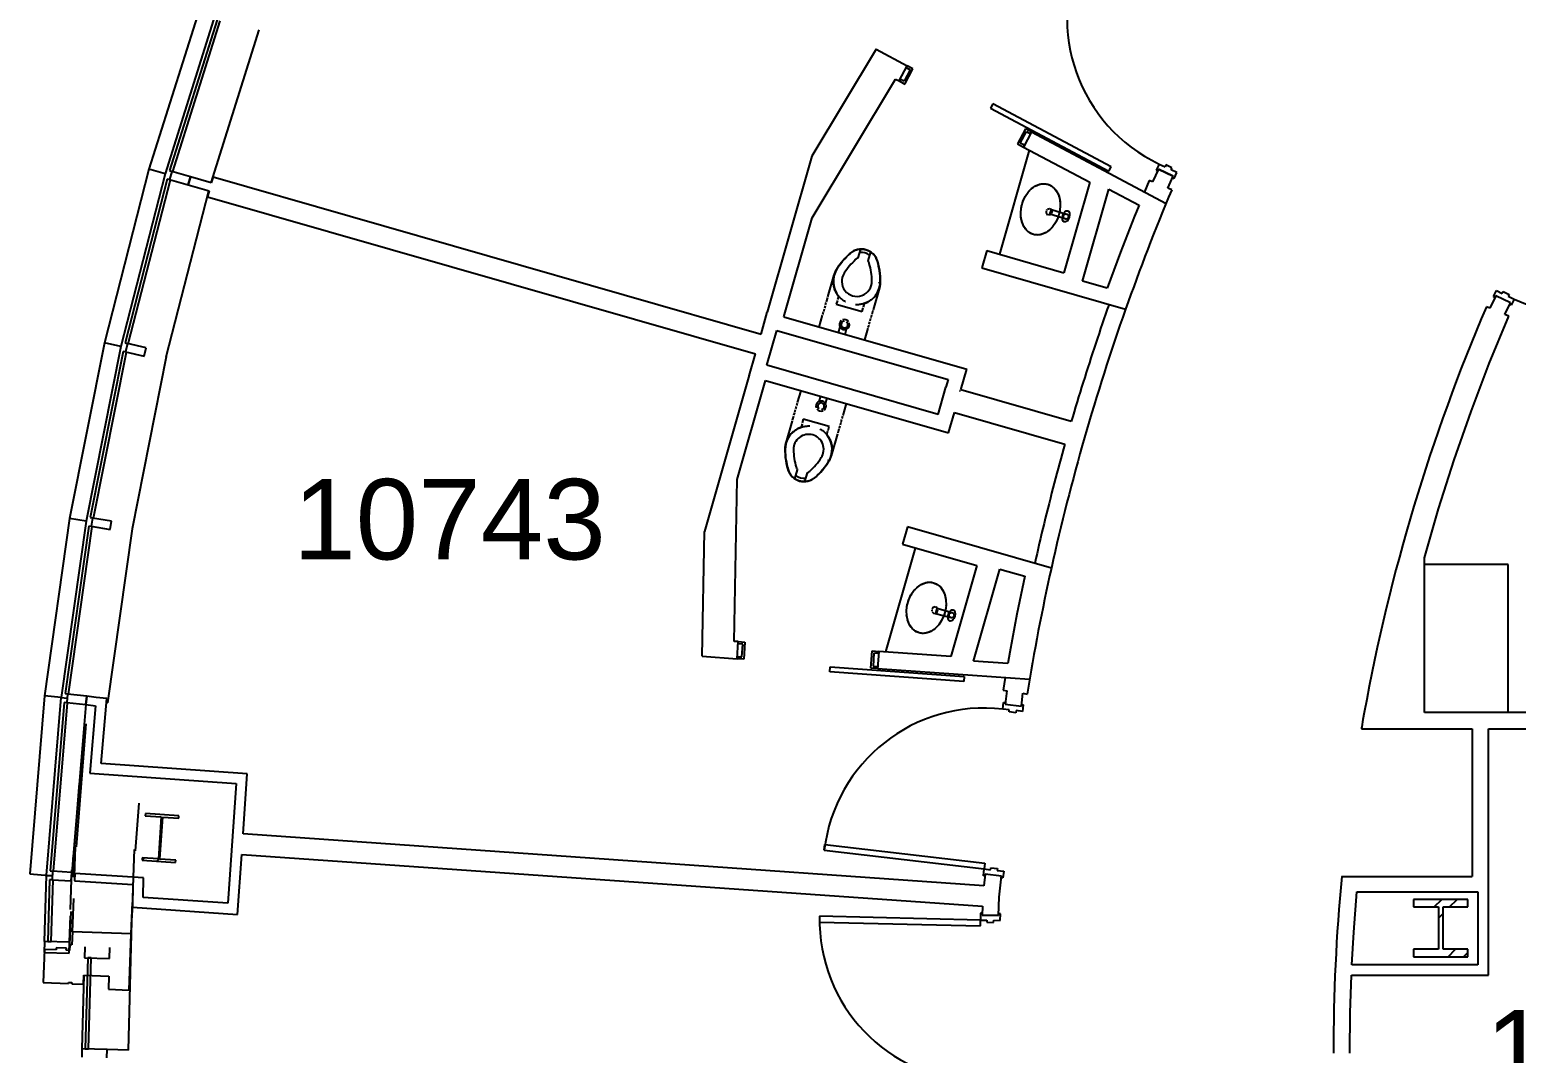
# Model space of a CAD drawing. Header units: inches. Extents: x -59 to 5673, y -29 to 4299.
# Drawn here: x -58.2 to 385.1, y 3301.1 to 3606.3 of the extents above; entities that cross this region are included whole.
import ezdxf

# ---------------------------------------------------------------- set-up
doc = ezdxf.new("R2010")
doc.units = ezdxf.units.IN
doc.header["$LTSCALE"] = 96
doc.header["$MEASUREMENT"] = 0
for name, color, linetype in [('A-ANNO-ROOM', 4, 'Continuous'), ('A-COLS', 5, 'Continuous'), ('A-DOOR', 2, 'Continuous'), ('A-FLOR-CASE', 3, 'Continuous'), ('A-FLOR-PFIX', 2, 'Continuous'), ('A-GLAZ', 2, 'Continuous'), ('A-WALL-FULL', 6, 'Continuous'), ('AE-112i$0$A-WALL-PATT', 8, 'Continuous')]:
    doc.layers.add(name, color=color, linetype=linetype)
doc.styles.add('ARIAL', font='arial.ttf')

msp = doc.modelspace()

# ---------------------------------------------------------------- hatches: boundary and pattern name
at = {"layer": 'A-GLAZ', "lineweight": 13}
msp.add_hatch(color=256, dxfattribs=at).paths.add_polyline_path([(-52.44, 3354.11), (-52.44, 3354.14), (-52.72, 3354.14)], flags=0)
at = {"layer": 'AE-112i$0$A-WALL-PATT', "lineweight": 9}
h = msp.add_hatch(dxfattribs=at)
h.set_pattern_fill('FP_4', color=256, style=0, pattern_type=2)
h.set_pattern_definition([(45, (0, 0), (-8.012227, 8.012227), []), (135, (0, 0), (-8.012227, -8.012227), [])])
h.paths.add_polyline_path([(219.37, 3498.48), (221.24, 3505), (220.98, 3505.03), (219.13, 3498.55)], flags=0)

# ---------------------------------------------------------------- linework, layer by layer
at = {"layer": 'A-COLS'}
for p, q in [((-23.67, 3372.6), (-23.72, 3371.88)), ((-23.72, 3371.88), (-18.94, 3371.55)), ((-13.7, 3371.9), (-23.67, 3372.6)), ((-18.94, 3371.55), (-19.82, 3359.02)), ((-19.41, 3358.99), (-18.53, 3371.52)), ((-18.53, 3371.52), (-13.75, 3371.19)), ((-13.75, 3371.19), (-13.7, 3371.9)), ((-19.49, 3363.76), (-19.04, 3364.21)), ((-24.6, 3359.35), (-24.65, 3358.64)), ((-24.65, 3358.64), (-14.68, 3357.94)), ((-24.62, 3358.63), (-23.94, 3359.31)), ((-19.82, 3359.02), (-24.6, 3359.35)), ((-20.31, 3358.33), (-19.39, 3359.26)), ((-14.63, 3358.66), (-19.41, 3358.99)), ((-14.68, 3357.94), (-14.63, 3358.66)), ((370.68, 3346.97), (354.48, 3346.97)), ((354.48, 3346.97), (354.48, 3344.71)), ((360.6, 3344.71), (362.86, 3346.97)), ((365.21, 3344.71), (367.47, 3346.97)), ((370.68, 3344.71), (370.68, 3346.97)), ((354.48, 3344.71), (361.87, 3344.71)), ((361.87, 3344.71), (361.87, 3332.13)), ((361.87, 3341.37), (363.28, 3342.78)), ((363.28, 3332.13), (363.28, 3344.71)), ((363.28, 3344.71), (370.68, 3344.71)), ((361.87, 3332.13), (354.48, 3332.13)), ((354.48, 3332.13), (354.48, 3329.87)), ((354.48, 3329.87), (370.68, 3329.87)), ((370.68, 3332.13), (363.28, 3332.13)), ((364.77, 3329.87), (367.03, 3332.13)), ((369.38, 3329.87), (370.68, 3331.17)), ((370.68, 3329.87), (370.68, 3332.13))]:
    msp.add_line(p, q, dxfattribs=at)
at = {"layer": 'A-DOOR'}
for p, q in [((203.45, 3595.52), (203.15, 3594.97)), ((205.21, 3594.59), (203.45, 3595.52)), ((201.33, 3591.55), (201.04, 3591)), ((201.04, 3591), (202.81, 3590.06)), ((202.55, 3590.91), (201.33, 3591.55)), ((204.37, 3594.33), (202.55, 3590.91)), ((202.81, 3590.06), (205.21, 3594.59)), ((203.15, 3594.97), (204.37, 3594.33)), ((229.01, 3584.17), (228.3, 3582.85)), ((228.3, 3582.85), (263.62, 3564.07)), ((264.33, 3565.39), (229.01, 3584.17)), ((238.76, 3576.75), (236.36, 3572.22)), ((237.2, 3572.48), (239.02, 3575.9)), ((240.53, 3575.81), (238.76, 3576.75)), ((239.02, 3575.9), (240.24, 3575.26)), ((240.24, 3575.26), (240.53, 3575.81)), ((236.36, 3572.22), (238.12, 3571.28)), ((238.42, 3571.83), (237.2, 3572.48)), ((238.12, 3571.28), (238.42, 3571.83)), ((263.62, 3564.07), (264.33, 3565.39)), ((278.62, 3566.22), (277.76, 3564.41)), ((277.76, 3564.41), (278.21, 3564.2)), ((278.21, 3564.2), (278.43, 3564.65)), ((278.43, 3564.65), (282.83, 3562.56)), ((278.62, 3566.22), (280.37, 3565.39)), ((280.64, 3565.95), (280.37, 3565.39)), ((282.44, 3565.1), (280.64, 3565.95)), ((282.18, 3564.53), (282.44, 3565.1)), ((283.93, 3563.7), (282.18, 3564.53)), ((282.83, 3562.56), (282.62, 3562.11)), ((282.62, 3562.11), (283.07, 3561.9)), ((283.07, 3561.9), (283.93, 3563.7)), ((378.31, 3526.67), (379.17, 3528.47)), ((378.76, 3526.45), (378.31, 3526.67)), ((378.98, 3526.9), (378.76, 3526.45)), ((383.38, 3524.8), (378.98, 3526.9)), ((379.17, 3528.47), (380.92, 3527.63)), ((380.92, 3527.63), (381.19, 3528.2)), ((381.19, 3528.2), (383, 3527.34)), ((383, 3527.34), (382.73, 3526.77)), ((382.73, 3526.77), (384.47, 3525.94)), ((383.16, 3524.35), (383.38, 3524.8)), ((383.61, 3524.13), (383.16, 3524.35)), ((384.47, 3525.94), (383.61, 3524.13)), ((153.06, 3423.19), (153.1, 3423.81)), ((154.43, 3423.09), (153.06, 3423.19)), ((153.1, 3423.81), (155.1, 3423.67)), ((154.16, 3419.23), (154.43, 3423.09)), ((155.1, 3423.67), (154.74, 3418.56)), ((152.74, 3418.7), (152.79, 3419.32)), ((154.74, 3418.56), (152.74, 3418.7)), ((152.79, 3419.32), (154.16, 3419.23)), ((192.65, 3415.91), (193, 3421.02)), ((193, 3421.02), (195, 3420.88)), ((193.58, 3420.35), (193.31, 3416.49)), ((194.96, 3420.26), (193.58, 3420.35)), ((195, 3420.88), (194.96, 3420.26)), ((180.43, 3414.76), (180.53, 3416.26)), ((220.33, 3411.97), (180.43, 3414.76)), ((180.53, 3416.26), (220.44, 3413.46)), ((194.64, 3415.77), (192.65, 3415.91)), ((193.31, 3416.49), (194.68, 3416.39)), ((194.68, 3416.39), (194.64, 3415.77)), ((220.44, 3413.46), (220.33, 3411.97)), ((232.02, 3403.7), (232.25, 3405.68)), ((232.25, 3405.68), (232.75, 3405.62)), ((232.75, 3405.62), (232.69, 3405.13)), ((232.69, 3405.13), (237.53, 3404.56)), ((237.53, 3404.56), (237.59, 3405.06)), ((237.59, 3405.06), (238.08, 3405)), ((238.08, 3405), (237.85, 3403.01)), ((233.94, 3403.47), (232.02, 3403.7)), ((233.87, 3402.85), (233.94, 3403.47)), ((235.85, 3402.62), (233.87, 3402.85)), ((235.93, 3403.24), (235.85, 3402.62)), ((237.85, 3403.01), (235.93, 3403.24)), ((178.76, 3361.6), (178.97, 3363.34)), ((178.76, 3361.6), (226.44, 3356.02)), ((178.97, 3363.34), (226.64, 3357.76)), ((226.21, 3354.03), (226.44, 3356.02)), ((226.64, 3357.76), (226.44, 3356.02)), ((226.44, 3356.02), (228.36, 3355.8)), ((228.36, 3355.8), (228.44, 3356.41)), ((228.44, 3356.41), (230.42, 3356.18)), ((230.42, 3356.18), (230.35, 3355.56)), ((226.7, 3353.98), (226.21, 3354.03)), ((226.76, 3354.47), (226.7, 3353.98)), ((231.6, 3353.91), (226.76, 3354.47)), ((230.35, 3355.56), (232.27, 3355.34)), ((231.55, 3353.41), (231.6, 3353.91)), ((232.04, 3353.35), (231.55, 3353.41)), ((232.27, 3355.34), (232.04, 3353.35)), ((225.38, 3342.81), (225.34, 3340.81)), ((225.88, 3342.8), (225.38, 3342.81)), ((225.87, 3342.3), (225.88, 3342.8)), ((230.76, 3342.69), (230.75, 3342.19)), ((231.26, 3342.68), (230.76, 3342.69)), ((231.21, 3340.68), (231.26, 3342.68)), ((177.35, 3341.93), (177.31, 3340.18)), ((177.31, 3340.18), (225.3, 3339.06)), ((225.34, 3340.81), (177.35, 3341.93)), ((225.3, 3339.06), (225.34, 3340.81)), ((225.34, 3340.81), (227.27, 3340.77)), ((230.75, 3342.19), (225.87, 3342.3)), ((227.27, 3340.77), (227.26, 3340.15)), ((227.26, 3340.15), (229.26, 3340.1)), ((229.26, 3340.1), (229.27, 3340.72)), ((229.27, 3340.72), (231.21, 3340.68))]:
    msp.add_line(p, q, dxfattribs=at)
for centre, radius, start, end in [((299.15, 3609.6), 48, 154.6679, 244.6679), ((299.15, 3609.6), 48, 154.6679, 244.6679), ((400, 3558.42), 36, 244.45, 334.45), ((400, 3558.42), 36, 244.45, 334.45), ((226.44, 3356.02), 48, 83.3279, 173.3279), ((226.44, 3356.02), 48, 83.3279, 173.3279), ((225.34, 3340.81), 48, 178.6679, 268.6679), ((225.34, 3340.81), 48, 178.6679, 268.6679)]:
    msp.add_arc(centre, radius, start, end, dxfattribs=at)
at = {"layer": 'A-FLOR-CASE'}
for p, q in [((231.07, 3539.29), (239.97, 3570.3)), ((240.59, 3558.87), (241.75, 3559.68)), ((241.75, 3559.68), (242.97, 3560.17)), ((242.97, 3560.17), (244.2, 3560.34)), ((244.01, 3560.34), (244.27, 3560.34)), ((244.2, 3560.34), (245.39, 3560.18)), ((245.39, 3560.18), (246.48, 3559.69)), ((246.43, 3559.72), (246.57, 3559.63)), ((246.48, 3559.69), (247.44, 3558.89)), ((238, 3555.05), (238.68, 3556.51)), ((238.68, 3556.51), (239.55, 3557.8)), ((239.55, 3557.8), (240.59, 3558.87)), ((247.44, 3558.89), (248.21, 3557.82)), ((248.21, 3557.82), (248.76, 3556.53)), ((248.76, 3556.53), (249.07, 3555.07)), ((237.35, 3551.89), (237.55, 3553.48)), ((237.41, 3550.32), (237.35, 3551.89)), ((237.55, 3553.48), (238, 3555.05)), ((245.36, 3552.79), (245.91, 3552.93)), ((245.55, 3551), (245.41, 3551.06)), ((245.99, 3551.04), (245.55, 3551)), ((245.91, 3552.93), (246.37, 3552.8)), ((246.47, 3551.45), (245.99, 3551.04)), ((246.05, 3551.24), (246.48, 3552.67)), ((250.59, 3549.86), (246.05, 3551.24)), ((246.37, 3552.8), (246.65, 3552.53)), ((246.73, 3552.33), (246.47, 3551.45)), ((246.48, 3552.67), (251.03, 3551.29)), ((246.65, 3552.53), (246.73, 3552.33)), ((248.93, 3551.91), (248.48, 3550.35)), ((249.13, 3553.51), (248.93, 3551.91)), ((249.07, 3555.07), (249.13, 3553.51)), ((237.72, 3548.86), (237.41, 3550.32)), ((238.28, 3547.57), (237.72, 3548.86)), ((239.05, 3546.51), (238.28, 3547.57)), ((240, 3545.71), (239.05, 3546.51)), ((245.89, 3546.52), (244.74, 3545.72)), ((246.93, 3547.59), (245.89, 3546.52)), ((247.81, 3548.89), (246.93, 3547.59)), ((248.48, 3550.35), (247.81, 3548.89)), ((240.06, 3545.67), (239.84, 3545.81)), ((241.1, 3545.22), (240, 3545.71)), ((242.29, 3545.05), (241.1, 3545.22)), ((242.39, 3545.06), (242.22, 3545.05)), ((243.52, 3545.22), (242.29, 3545.05)), ((244.74, 3545.72), (243.52, 3545.22)), ((243.63, 3545.26), (243.58, 3545.24)), ((197.08, 3420.74), (205.97, 3451.72)), ((382.7, 3446.79), (357.7, 3446.79)), ((382.7, 3402.7), (382.7, 3446.79)), ((205.49, 3439.01), (206.53, 3440.08)), ((206.53, 3440.08), (207.68, 3440.88)), ((207.68, 3440.88), (208.9, 3441.38)), ((208.9, 3441.38), (210.13, 3441.55)), ((209.95, 3441.55), (210.21, 3441.55)), ((210.13, 3441.55), (211.32, 3441.39)), ((211.32, 3441.39), (212.42, 3440.89)), ((212.37, 3440.93), (212.51, 3440.84)), ((212.42, 3440.89), (213.37, 3440.1)), ((213.37, 3440.1), (214.14, 3439.03)), ((203.49, 3434.69), (203.94, 3436.26)), ((203.94, 3436.26), (204.61, 3437.72)), ((204.61, 3437.72), (205.49, 3439.01)), ((214.14, 3439.03), (214.7, 3437.74)), ((214.7, 3437.74), (215.01, 3436.28)), ((215.01, 3436.28), (215.07, 3434.72)), ((203.29, 3433.09), (203.49, 3434.69)), ((203.35, 3431.53), (203.29, 3433.09)), ((203.66, 3430.07), (203.35, 3431.53)), ((210.93, 3432.7), (211.31, 3432.29)), ((211.31, 3432.29), (211.78, 3432.16)), ((211.78, 3432.16), (212.16, 3432.24)), ((212.04, 3434.12), (211.89, 3434.15)), ((212.33, 3433.66), (211.94, 3432.21)), ((211.94, 3432.21), (216.53, 3430.97)), ((212.38, 3433.86), (212.04, 3434.12)), ((212.16, 3432.24), (212.34, 3432.37)), ((216.92, 3432.42), (212.33, 3433.66)), ((212.34, 3432.37), (212.58, 3433.26)), ((212.58, 3433.26), (212.38, 3433.86)), ((214.42, 3431.56), (213.74, 3430.1)), ((214.87, 3433.12), (214.42, 3431.56)), ((215.07, 3434.72), (214.87, 3433.12)), ((204.21, 3428.78), (203.66, 3430.07)), ((204.98, 3427.71), (204.21, 3428.78)), ((205.94, 3426.92), (204.98, 3427.71)), ((206, 3426.88), (205.78, 3427.02)), ((207.03, 3426.43), (205.94, 3426.92)), ((210.67, 3426.93), (209.46, 3426.43)), ((211.83, 3427.73), (210.67, 3426.93)), ((212.87, 3428.8), (211.83, 3427.73)), ((213.74, 3430.1), (212.87, 3428.8)), ((208.22, 3426.26), (207.03, 3426.43)), ((208.33, 3426.26), (208.16, 3426.26)), ((209.46, 3426.43), (208.22, 3426.26)), ((209.57, 3426.46), (209.51, 3426.45))]:
    msp.add_line(p, q, dxfattribs=at)
for centre in [(250.81, 3550.57), (216.72, 3431.7)]:
    msp.add_circle(centre, 0.75, dxfattribs=at)
for centre, start, end in [((245.89, 3551.94), 165.4853, 236), ((245.89, 3551.94), 137, 155), ((211.82, 3433.15), 173, 192.6621), ((211.82, 3433.15), 92, 162.5147)]:
    msp.add_arc(centre, 1, start, end, dxfattribs=at)
for centre, major_axis in [((250.83, 3550.61), (0.51, 1.67)), ((216.72, 3431.65), (0.46, 1.69))]:
    msp.add_ellipse(centre, major_axis=major_axis, ratio=0.571429, dxfattribs=at)
for points in [[(241.62, 3559.6), (241.93, 3559.78), (242.25, 3559.92), (242.57, 3560.04)], [(242.89, 3560.15), (243.22, 3560.24), (243.56, 3560.33), (243.89, 3560.34)], [(244.17, 3560.34), (244.58, 3560.35), (244.99, 3560.29), (245.39, 3560.18)], [(245.39, 3560.18), (245.78, 3560.06), (246.16, 3559.89), (246.51, 3559.67)], [(246.74, 3559.51), (247.01, 3559.31), (247.26, 3559.09), (247.49, 3558.83)], [(247.71, 3558.57), (247.91, 3558.3), (248.1, 3558.01), (248.27, 3557.69)], [(238.78, 3546.83), (238.57, 3547.09), (238.38, 3547.39), (238.21, 3547.7)], [(239.74, 3545.89), (239.48, 3546.08), (239.23, 3546.31), (239, 3546.57)], [(241.1, 3545.22), (240.7, 3545.33), (240.33, 3545.5), (239.98, 3545.73)], [(242.32, 3545.06), (241.9, 3545.05), (241.49, 3545.11), (241.1, 3545.22)], [(243.59, 3545.25), (243.26, 3545.15), (242.92, 3545.07), (242.6, 3545.06)], [(244.86, 3545.8), (244.55, 3545.62), (244.23, 3545.48), (243.92, 3545.36)], [(207.56, 3440.81), (207.87, 3440.99), (208.19, 3441.13), (208.5, 3441.25)], [(208.83, 3441.36), (209.16, 3441.45), (209.5, 3441.53), (209.82, 3441.55)], [(210.1, 3441.55), (210.52, 3441.55), (210.93, 3441.5), (211.32, 3441.39)], [(211.32, 3441.39), (211.72, 3441.27), (212.09, 3441.1), (212.45, 3440.88)], [(212.68, 3440.72), (212.94, 3440.52), (213.19, 3440.3), (213.42, 3440.04)], [(213.64, 3439.78), (213.85, 3439.51), (214.04, 3439.22), (214.21, 3438.9)], [(204.71, 3428.04), (204.51, 3428.3), (204.32, 3428.59), (204.15, 3428.91)], [(205.68, 3427.09), (205.41, 3427.29), (205.16, 3427.52), (204.93, 3427.78)], [(207.03, 3426.43), (206.64, 3426.54), (206.26, 3426.71), (205.91, 3426.94)], [(210.8, 3427), (210.49, 3426.82), (210.17, 3426.69), (209.85, 3426.56)], [(208.25, 3426.26), (207.84, 3426.26), (207.43, 3426.31), (207.03, 3426.43)], [(209.53, 3426.46), (209.2, 3426.36), (208.86, 3426.28), (208.53, 3426.27)]]:
    msp.add_open_spline(points, degree=3, dxfattribs=at)
for points, knots in [([(237.85, 3554.63), (237.91, 3554.82), (238.02, 3555.12), (238.15, 3555.42), (238.2, 3555.54)], [4.7595613, 4.7595613, 4.7595613, 4.7595613, 4.8332195, 4.883074, 4.883074, 4.883074, 4.883074]), ([(238.5, 3556.19), (238.62, 3556.42), (238.79, 3556.71), (238.97, 3556.99), (239.01, 3557.05)], [4.9749558, 4.9749558, 4.9749558, 4.9749558, 5.0748804, 5.1046577, 5.1046577, 5.1046577, 5.1046577]), ([(239.38, 3557.57), (239.57, 3557.83), (239.79, 3558.09), (240.03, 3558.34), (240.05, 3558.36)], [5.1895316, 5.1895316, 5.1895316, 5.1895316, 5.3165414, 5.3302301, 5.3302301, 5.3302301, 5.3302301]), ([(240.43, 3558.73), (240.7, 3558.97), (240.98, 3559.19), (241.26, 3559.38), (241.26, 3559.38)], [5.4048623, 5.4048623, 5.4048623, 5.4048623, 5.5582024, 5.5583845, 5.5583845, 5.5583845, 5.5583845]), ([(248.46, 3557.32), (248.46, 3557.31), (248.6, 3557), (248.72, 3556.67), (248.82, 3556.32)], [0.7248008, 0.7248008, 0.7248008, 0.7248008, 0.7249829, 0.878323, 0.878323, 0.878323, 0.878323]), ([(248.95, 3555.81), (248.95, 3555.77), (249.02, 3555.44), (249.07, 3555.1), (249.1, 3554.79)], [0.9529552, 0.9529552, 0.9529552, 0.9529552, 0.9666439, 1.0936537, 1.0936537, 1.0936537, 1.0936537]), ([(237.35, 3551.25), (237.34, 3551.33), (237.34, 3551.66), (237.35, 3551.99), (237.37, 3552.25)], [4.3201203, 4.3201203, 4.3201203, 4.3201203, 4.3498975, 4.4498221, 4.4498221, 4.4498221, 4.4498221]), ([(237.46, 3552.96), (237.48, 3553.09), (237.53, 3553.41), (237.6, 3553.73), (237.65, 3553.91)], [4.541704, 4.541704, 4.541704, 4.541704, 4.5915585, 4.6652167, 4.6652167, 4.6652167, 4.6652167]), ([(248.63, 3550.76), (248.57, 3550.58), (248.46, 3550.27), (248.34, 3549.97), (248.29, 3549.85)], [1.6179686, 1.6179686, 1.6179686, 1.6179686, 1.6916268, 1.7414813, 1.7414813, 1.7414813, 1.7414813]), ([(249.03, 3552.44), (249.01, 3552.31), (248.95, 3551.99), (248.88, 3551.67), (248.84, 3551.48)], [1.4001113, 1.4001113, 1.4001113, 1.4001113, 1.4499658, 1.523624, 1.523624, 1.523624, 1.523624]), ([(249.14, 3554.15), (249.14, 3554.07), (249.14, 3553.74), (249.13, 3553.41), (249.11, 3553.15)], [1.1785276, 1.1785276, 1.1785276, 1.1785276, 1.2083049, 1.3082295, 1.3082295, 1.3082295, 1.3082295]), ([(237.54, 3549.59), (237.53, 3549.62), (237.46, 3549.95), (237.41, 3550.29), (237.38, 3550.61)], [4.0945479, 4.0945479, 4.0945479, 4.0945479, 4.1082365, 4.2352464, 4.2352464, 4.2352464, 4.2352464]), ([(238.03, 3548.08), (238.03, 3548.08), (237.88, 3548.39), (237.76, 3548.73), (237.66, 3549.07)], [3.8663935, 3.8663935, 3.8663935, 3.8663935, 3.8665756, 4.0199157, 4.0199157, 4.0199157, 4.0199157]), ([(246.05, 3546.67), (245.78, 3546.43), (245.5, 3546.2), (245.22, 3546.02), (245.22, 3546.02)], [2.2632696, 2.2632696, 2.2632696, 2.2632696, 2.4166097, 2.4167919, 2.4167919, 2.4167919, 2.4167919]), ([(247.11, 3547.82), (246.91, 3547.57), (246.69, 3547.31), (246.46, 3547.06), (246.43, 3547.04)], [2.0479389, 2.0479389, 2.0479389, 2.0479389, 2.1749488, 2.1886374, 2.1886374, 2.1886374, 2.1886374]), ([(247.98, 3549.21), (247.86, 3548.98), (247.69, 3548.69), (247.52, 3548.41), (247.47, 3548.35)], [1.8333632, 1.8333632, 1.8333632, 1.8333632, 1.9332878, 1.963065, 1.963065, 1.963065, 1.963065]), ([(206.37, 3439.94), (206.64, 3440.18), (206.92, 3440.4), (207.2, 3440.59), (207.2, 3440.59)], [-4.0199157, -4.0199157, -4.0199157, -4.0199157, -3.8665756, -3.8663935, -3.8663935, -3.8663935, -3.8663935]), ([(203.79, 3435.84), (203.85, 3436.02), (203.96, 3436.33), (204.08, 3436.63), (204.13, 3436.75)], [-4.6652167, -4.6652167, -4.6652167, -4.6652167, -4.5915585, -4.541704, -4.541704, -4.541704, -4.541704]), ([(204.44, 3437.4), (204.56, 3437.63), (204.73, 3437.92), (204.9, 3438.2), (204.95, 3438.26)], [-4.4498221, -4.4498221, -4.4498221, -4.4498221, -4.3498975, -4.3201203, -4.3201203, -4.3201203, -4.3201203]), ([(205.31, 3438.78), (205.51, 3439.03), (205.73, 3439.3), (205.96, 3439.54), (205.99, 3439.57)], [-4.2352464, -4.2352464, -4.2352464, -4.2352464, -4.1082365, -4.0945479, -4.0945479, -4.0945479, -4.0945479]), ([(214.39, 3438.52), (214.4, 3438.52), (214.54, 3438.21), (214.66, 3437.88), (214.76, 3437.53)], [-2.4167919, -2.4167919, -2.4167919, -2.4167919, -2.4166097, -2.2632696, -2.2632696, -2.2632696, -2.2632696]), ([(214.88, 3437.02), (214.89, 3436.98), (214.96, 3436.65), (215.01, 3436.31), (215.04, 3435.99)], [-2.1886374, -2.1886374, -2.1886374, -2.1886374, -2.1749488, -2.0479389, -2.0479389, -2.0479389, -2.0479389]), ([(203.28, 3432.46), (203.28, 3432.53), (203.28, 3432.86), (203.29, 3433.2), (203.31, 3433.46)], [-5.1046577, -5.1046577, -5.1046577, -5.1046577, -5.0748804, -4.9749558, -4.9749558, -4.9749558, -4.9749558]), ([(203.47, 3430.8), (203.47, 3430.83), (203.4, 3431.16), (203.35, 3431.5), (203.32, 3431.82)], [-5.3302301, -5.3302301, -5.3302301, -5.3302301, -5.3165414, -5.1895316, -5.1895316, -5.1895316, -5.1895316]), ([(203.39, 3434.17), (203.41, 3434.3), (203.47, 3434.62), (203.54, 3434.93), (203.59, 3435.12)], [-4.883074, -4.883074, -4.883074, -4.883074, -4.8332195, -4.7595613, -4.7595613, -4.7595613, -4.7595613]), ([(214.57, 3431.97), (214.51, 3431.79), (214.4, 3431.48), (214.27, 3431.18), (214.22, 3431.06)], [-1.523624, -1.523624, -1.523624, -1.523624, -1.4499658, -1.4001113, -1.4001113, -1.4001113, -1.4001113]), ([(214.96, 3433.64), (214.94, 3433.51), (214.89, 3433.2), (214.82, 3432.88), (214.77, 3432.69)], [-1.7414813, -1.7414813, -1.7414813, -1.7414813, -1.6916268, -1.6179686, -1.6179686, -1.6179686, -1.6179686]), ([(215.08, 3435.35), (215.08, 3435.28), (215.08, 3434.95), (215.07, 3434.61), (215.05, 3434.36)], [-1.963065, -1.963065, -1.963065, -1.963065, -1.9332878, -1.8333632, -1.8333632, -1.8333632, -1.8333632]), ([(203.96, 3429.29), (203.96, 3429.29), (203.82, 3429.6), (203.7, 3429.93), (203.6, 3430.28)], [-5.5583845, -5.5583845, -5.5583845, -5.5583845, -5.5582024, -5.4048623, -5.4048623, -5.4048623, -5.4048623]), ([(211.99, 3427.88), (211.72, 3427.63), (211.44, 3427.41), (211.16, 3427.23), (211.16, 3427.23)], [-0.878323, -0.878323, -0.878323, -0.878323, -0.7249829, -0.7248008, -0.7248008, -0.7248008, -0.7248008]), ([(213.04, 3429.03), (212.85, 3428.78), (212.63, 3428.51), (212.39, 3428.27), (212.37, 3428.25)], [-1.0936537, -1.0936537, -1.0936537, -1.0936537, -0.9666439, -0.9529552, -0.9529552, -0.9529552, -0.9529552]), ([(213.92, 3430.41), (213.8, 3430.18), (213.63, 3429.89), (213.45, 3429.62), (213.41, 3429.55)], [-1.3082295, -1.3082295, -1.3082295, -1.3082295, -1.2083049, -1.1785276, -1.1785276, -1.1785276, -1.1785276])]:
    msp.add_open_spline(points, degree=3, knots=knots, dxfattribs=at)
at = {"layer": 'A-FLOR-PFIX'}
for p, q in [((184.23, 3537.29), (184.84, 3537.98)), ((184.84, 3537.98), (185.47, 3538.65)), ((185.47, 3538.65), (186.13, 3539.29)), ((186.13, 3539.29), (186.43, 3539.57)), ((186.43, 3539.57), (186.58, 3539.7)), ((186.58, 3539.7), (186.73, 3539.83)), ((186.73, 3539.83), (186.89, 3539.95)), ((186.89, 3539.95), (187.06, 3540.06)), ((187.06, 3540.06), (187.23, 3540.16)), ((187.23, 3540.16), (187.4, 3540.26)), ((187.4, 3540.26), (187.58, 3540.35)), ((187.58, 3540.35), (187.76, 3540.44)), ((187.76, 3540.44), (187.95, 3540.52)), ((187.95, 3540.52), (188.13, 3540.59)), ((188.13, 3540.59), (188.32, 3540.65)), ((188.32, 3540.65), (188.52, 3540.7)), ((188.52, 3540.7), (188.71, 3540.75)), ((188.71, 3540.75), (188.91, 3540.79)), ((188.89, 3538.2), (189.66, 3540.86)), ((188.91, 3540.79), (189.1, 3540.82)), ((189.1, 3540.82), (189.3, 3540.84)), ((189.3, 3540.84), (189.5, 3540.86)), ((189.5, 3540.86), (189.7, 3540.87)), ((189.7, 3540.87), (189.9, 3540.86)), ((189.9, 3540.86), (190.1, 3540.86)), ((190.1, 3540.86), (190.3, 3540.84)), ((190.3, 3540.84), (190.5, 3540.81)), ((190.5, 3540.81), (190.7, 3540.78)), ((190.7, 3540.78), (190.89, 3540.74)), ((190.89, 3540.74), (191.09, 3540.69)), ((191.09, 3540.69), (191.16, 3540.67)), ((191.16, 3540.67), (191.35, 3540.61)), ((191.35, 3540.61), (191.54, 3540.55)), ((191.54, 3540.55), (191.73, 3540.47)), ((191.73, 3540.47), (191.91, 3540.39)), ((192.54, 3540.04), (191.78, 3537.38)), ((191.91, 3540.39), (192.09, 3540.3)), ((192.09, 3540.3), (192.27, 3540.21)), ((192.27, 3540.21), (192.44, 3540.1)), ((192.44, 3540.1), (192.6, 3539.99)), ((192.6, 3539.99), (192.77, 3539.88)), ((192.77, 3539.88), (192.93, 3539.76)), ((192.93, 3539.76), (193.08, 3539.63)), ((193.08, 3539.63), (193.23, 3539.49)), ((193.23, 3539.49), (193.37, 3539.35)), ((193.37, 3539.35), (193.51, 3539.21)), ((193.51, 3539.21), (193.64, 3539.05)), ((193.64, 3539.05), (193.76, 3538.9)), ((193.76, 3538.9), (193.88, 3538.74)), ((193.88, 3538.74), (193.99, 3538.57)), ((193.99, 3538.57), (194.09, 3538.4)), ((194.09, 3538.4), (194.19, 3538.23)), ((194.19, 3538.23), (194.28, 3538.05)), ((194.28, 3538.05), (194.37, 3537.87)), ((194.37, 3537.87), (194.44, 3537.68)), ((194.44, 3537.68), (194.51, 3537.49)), ((194.51, 3537.49), (194.57, 3537.3)), ((179.85, 3526.62), (181.73, 3533.18)), ((181.64, 3532.84), (181.71, 3533.11)), ((181.71, 3533.11), (181.79, 3533.38)), ((181.79, 3533.38), (181.88, 3533.64)), ((181.88, 3533.64), (181.98, 3533.91)), ((181.98, 3533.91), (182.09, 3534.16)), ((182.09, 3534.16), (182.22, 3534.41)), ((182.22, 3534.41), (182.35, 3534.66)), ((182.35, 3534.66), (182.49, 3534.9)), ((182.49, 3534.9), (182.59, 3535.07)), ((182.59, 3535.07), (183.11, 3535.83)), ((183.11, 3535.83), (183.66, 3536.57)), ((183.66, 3536.57), (184.23, 3537.29)), ((194.57, 3537.3), (194.6, 3537.23)), ((194.6, 3537.23), (194.83, 3536.34)), ((194.83, 3536.34), (195.03, 3535.44)), ((195.03, 3535.44), (195.19, 3534.53)), ((195.19, 3534.53), (195.31, 3533.62)), ((195.31, 3533.62), (195.4, 3532.71)), ((181.46, 3531.45), (181.48, 3531.73)), ((181.46, 3531.17), (181.46, 3531.45)), ((181.47, 3530.89), (181.46, 3531.17)), ((181.49, 3530.61), (181.47, 3530.89)), ((181.48, 3531.73), (181.5, 3532.01)), ((181.52, 3530.34), (181.49, 3530.61)), ((181.5, 3532.01), (181.54, 3532.29)), ((181.56, 3530.06), (181.52, 3530.34)), ((181.54, 3532.29), (181.59, 3532.57)), ((181.62, 3529.78), (181.56, 3530.06)), ((181.59, 3532.57), (181.64, 3532.84)), ((181.68, 3529.51), (181.62, 3529.78)), ((181.76, 3529.24), (181.68, 3529.51)), ((181.84, 3528.98), (181.76, 3529.24)), ((181.94, 3528.71), (181.84, 3528.98)), ((182.05, 3528.45), (181.94, 3528.71)), ((195.19, 3529.32), (193.31, 3522.76)), ((194.96, 3528.64), (194.85, 3528.39)), ((195.06, 3528.91), (194.96, 3528.64)), ((195.15, 3529.17), (195.06, 3528.91)), ((195.22, 3529.44), (195.15, 3529.17)), ((195.29, 3529.71), (195.22, 3529.44)), ((195.35, 3529.99), (195.29, 3529.71)), ((195.39, 3530.26), (195.35, 3529.99)), ((195.43, 3530.54), (195.39, 3530.26)), ((195.4, 3532.71), (195.45, 3531.79)), ((195.45, 3530.82), (195.43, 3530.54)), ((195.45, 3531.79), (195.46, 3531.38)), ((195.46, 3531.1), (195.45, 3530.82)), ((195.46, 3531.38), (195.46, 3531.1)), ((179.16, 3524.21), (179.37, 3524.95)), ((179.44, 3525.17), (179.78, 3526.38)), ((182.16, 3528.2), (182.05, 3528.45)), ((182.29, 3527.95), (182.16, 3528.2)), ((182.43, 3527.71), (182.29, 3527.95)), ((182.67, 3525.56), (182.34, 3524.43)), ((182.34, 3524.43), (190.03, 3522.22)), ((182.57, 3527.47), (182.43, 3527.71)), ((182.73, 3527.24), (182.57, 3527.47)), ((182.9, 3527.01), (182.73, 3527.24)), ((183.03, 3526.83), (182.73, 3525.79)), ((183.07, 3526.79), (182.9, 3527.01)), ((183.25, 3526.58), (183.07, 3526.79)), ((183.44, 3526.37), (183.25, 3526.58)), ((183.64, 3526.18), (183.44, 3526.37)), ((183.85, 3525.99), (183.64, 3526.18)), ((184.06, 3525.81), (183.85, 3525.99)), ((184.29, 3525.64), (184.06, 3525.81)), ((184.51, 3525.47), (184.29, 3525.64)), ((184.75, 3525.32), (184.51, 3525.47)), ((184.99, 3525.18), (184.75, 3525.32)), ((185.1, 3525.11), (185.01, 3525.17)), ((188.38, 3524.25), (188.1, 3524.26)), ((188.66, 3524.26), (188.38, 3524.25)), ((188.94, 3524.27), (188.66, 3524.26)), ((189.22, 3524.3), (188.94, 3524.27)), ((189.5, 3524.33), (189.22, 3524.3)), ((189.78, 3524.38), (189.5, 3524.33)), ((190.05, 3524.44), (189.78, 3524.38)), ((190.32, 3524.51), (190.05, 3524.44)), ((190.59, 3524.59), (190.32, 3524.51)), ((190.42, 3523.57), (190.72, 3524.63)), ((190.85, 3524.68), (190.59, 3524.59)), ((191.12, 3524.78), (190.85, 3524.68)), ((191.37, 3524.89), (191.12, 3524.78)), ((191.63, 3525.01), (191.37, 3524.89)), ((191.87, 3525.14), (191.63, 3525.01)), ((192.11, 3525.28), (191.87, 3525.14)), ((192.35, 3525.43), (192.11, 3525.28)), ((192.58, 3525.59), (192.35, 3525.43)), ((192.8, 3525.76), (192.58, 3525.59)), ((193.02, 3525.94), (192.8, 3525.76)), ((193.23, 3526.13), (193.02, 3525.94)), ((193.43, 3526.32), (193.23, 3526.13)), ((193.62, 3526.52), (193.43, 3526.32)), ((193.81, 3526.73), (193.62, 3526.52)), ((193.98, 3526.95), (193.81, 3526.73)), ((194.15, 3527.18), (193.98, 3526.95)), ((194.31, 3527.41), (194.15, 3527.18)), ((194.46, 3527.64), (194.31, 3527.41)), ((194.6, 3527.89), (194.46, 3527.64)), ((194.73, 3528.13), (194.6, 3527.89)), ((194.85, 3528.39), (194.73, 3528.13)), ((177.27, 3517.61), (178.27, 3521.1)), ((178.33, 3521.33), (178.54, 3522.06)), ((178.61, 3522.29), (178.82, 3523.02)), ((178.89, 3523.25), (179.1, 3523.98)), ((190.03, 3522.22), (190.36, 3523.37)), ((192.56, 3520.14), (192.34, 3519.38)), ((192.83, 3521.1), (192.61, 3520.34)), ((193.24, 3522.53), (192.89, 3521.3)), ((183.03, 3515.96), (183.49, 3517.55)), ((184.96, 3515.4), (185.41, 3517)), ((191.73, 3517.25), (190.72, 3513.75)), ((192, 3518.2), (191.79, 3517.45)), ((192.28, 3519.17), (192.07, 3518.43)), ((170.82, 3495.14), (171.82, 3498.62)), ((170.27, 3493.21), (170.48, 3493.94)), ((170.55, 3494.17), (170.76, 3494.91)), ((177.59, 3496.97), (177.13, 3495.38)), ((179.51, 3496.42), (179.05, 3494.82)), ((185.28, 3494.77), (184.27, 3491.26)), ((167.36, 3483.05), (169.24, 3489.62)), ((169.3, 3489.85), (169.65, 3491.06)), ((169.72, 3491.29), (169.93, 3492.02)), ((169.99, 3492.25), (170.2, 3492.98)), ((172.12, 3488.79), (171.82, 3487.75)), ((172.51, 3490.15), (172.19, 3489.02)), ((180.2, 3487.95), (172.51, 3490.15)), ((183.66, 3489.14), (183.45, 3488.38)), ((183.94, 3490.08), (183.72, 3489.34)), ((184.22, 3491.06), (184, 3490.32)), ((167.7, 3483.99), (167.82, 3484.24)), ((167.82, 3484.24), (167.95, 3484.49)), ((167.95, 3484.49), (168.09, 3484.73)), ((168.09, 3484.73), (168.24, 3484.97)), ((168.24, 3484.97), (168.4, 3485.2)), ((168.4, 3485.2), (168.56, 3485.42)), ((168.56, 3485.42), (168.74, 3485.64)), ((168.74, 3485.64), (168.92, 3485.85)), ((168.92, 3485.85), (169.12, 3486.05)), ((169.12, 3486.05), (169.32, 3486.25)), ((169.32, 3486.25), (169.53, 3486.43)), ((169.53, 3486.43), (169.74, 3486.61)), ((169.74, 3486.61), (169.97, 3486.78)), ((169.97, 3486.78), (170.2, 3486.94)), ((170.2, 3486.94), (170.43, 3487.09)), ((170.43, 3487.09), (170.67, 3487.23)), ((170.67, 3487.23), (170.92, 3487.37)), ((170.92, 3487.37), (171.17, 3487.49)), ((171.17, 3487.49), (171.43, 3487.6)), ((171.43, 3487.6), (171.69, 3487.7)), ((171.69, 3487.7), (171.96, 3487.79)), ((171.96, 3487.79), (172.23, 3487.87)), ((172.23, 3487.87), (172.5, 3487.94)), ((172.5, 3487.94), (172.77, 3488)), ((172.77, 3488), (173.05, 3488.04)), ((173.05, 3488.04), (173.32, 3488.08)), ((173.32, 3488.08), (173.6, 3488.1)), ((173.6, 3488.1), (173.88, 3488.12)), ((173.88, 3488.12), (174.16, 3488.12)), ((174.16, 3488.12), (174.44, 3488.11)), ((177.43, 3487.27), (177.56, 3487.2)), ((177.56, 3487.2), (177.8, 3487.05)), ((177.8, 3487.05), (178.03, 3486.9)), ((178.03, 3486.9), (178.26, 3486.74)), ((178.26, 3486.74), (178.48, 3486.57)), ((178.48, 3486.57), (178.7, 3486.39)), ((178.7, 3486.39), (178.9, 3486.2)), ((178.9, 3486.2), (179.1, 3486)), ((179.1, 3486), (179.29, 3485.8)), ((179.29, 3485.8), (179.48, 3485.58)), ((179.48, 3485.58), (179.65, 3485.37)), ((179.51, 3485.54), (179.82, 3486.6)), ((179.65, 3485.37), (179.82, 3485.14)), ((179.82, 3485.14), (179.97, 3484.91)), ((179.88, 3486.81), (180.2, 3487.95)), ((179.97, 3484.91), (180.12, 3484.67)), ((180.12, 3484.67), (180.26, 3484.42)), ((180.26, 3484.42), (180.38, 3484.18)), ((180.38, 3484.18), (180.5, 3483.92)), ((182.7, 3485.76), (180.81, 3479.19)), ((183.11, 3487.21), (182.76, 3485.99)), ((183.39, 3488.17), (183.17, 3487.41)), ((167.09, 3481.27), (167.1, 3481.55)), ((167.09, 3480.99), (167.09, 3481.27)), ((167.1, 3480.59), (167.09, 3480.99)), ((167.1, 3481.55), (167.12, 3481.83)), ((167.15, 3479.67), (167.1, 3480.59)), ((167.12, 3481.83), (167.15, 3482.11)), ((167.15, 3482.11), (167.2, 3482.39)), ((167.2, 3482.39), (167.26, 3482.66)), ((167.26, 3482.66), (167.32, 3482.93)), ((167.32, 3482.93), (167.4, 3483.2)), ((167.4, 3483.2), (167.49, 3483.47)), ((167.49, 3483.47), (167.59, 3483.73)), ((167.59, 3483.73), (167.7, 3483.99)), ((180.5, 3483.92), (180.61, 3483.66)), ((180.61, 3483.66), (180.7, 3483.4)), ((180.7, 3483.4), (180.79, 3483.13)), ((180.79, 3483.13), (180.86, 3482.86)), ((180.86, 3482.86), (180.93, 3482.59)), ((180.96, 3479.81), (180.9, 3479.54)), ((180.93, 3482.59), (180.98, 3482.32)), ((181.01, 3480.09), (180.96, 3479.81)), ((180.98, 3482.32), (181.02, 3482.04)), ((181.04, 3480.36), (181.01, 3480.09)), ((181.02, 3482.04), (181.06, 3481.76)), ((181.07, 3480.64), (181.04, 3480.36)), ((181.06, 3481.76), (181.08, 3481.48)), ((181.08, 3480.92), (181.07, 3480.64)), ((181.08, 3481.48), (181.08, 3481.2)), ((181.08, 3481.2), (181.08, 3480.92)), ((167.24, 3478.75), (167.15, 3479.67)), ((167.36, 3477.84), (167.24, 3478.75)), ((167.52, 3476.94), (167.36, 3477.84)), ((167.72, 3476.04), (167.52, 3476.94)), ((167.95, 3475.15), (167.72, 3476.04)), ((178.89, 3475.8), (178.31, 3475.09)), ((179.44, 3476.54), (178.89, 3475.8)), ((179.95, 3477.3), (179.44, 3476.54)), ((180.06, 3477.47), (179.95, 3477.3)), ((180.2, 3477.71), (180.06, 3477.47)), ((180.33, 3477.96), (180.2, 3477.71)), ((180.45, 3478.21), (180.33, 3477.96)), ((180.56, 3478.47), (180.45, 3478.21)), ((180.66, 3478.73), (180.56, 3478.47)), ((180.75, 3479), (180.66, 3478.73)), ((180.83, 3479.26), (180.75, 3479)), ((180.9, 3479.54), (180.83, 3479.26)), ((167.97, 3475.07), (167.95, 3475.15)), ((168.03, 3474.88), (167.97, 3475.07)), ((168.1, 3474.69), (168.03, 3474.88)), ((168.18, 3474.51), (168.1, 3474.69)), ((168.26, 3474.33), (168.18, 3474.51)), ((168.35, 3474.15), (168.26, 3474.33)), ((168.45, 3473.97), (168.35, 3474.15)), ((168.56, 3473.8), (168.45, 3473.97)), ((168.67, 3473.64), (168.56, 3473.8)), ((168.79, 3473.48), (168.67, 3473.64)), ((168.91, 3473.32), (168.79, 3473.48)), ((169.04, 3473.17), (168.91, 3473.32)), ((169.18, 3473.02), (169.04, 3473.17)), ((169.32, 3472.88), (169.18, 3473.02)), ((169.47, 3472.75), (169.32, 3472.88)), ((169.62, 3472.62), (169.47, 3472.75)), ((169.78, 3472.5), (169.62, 3472.62)), ((169.94, 3472.38), (169.78, 3472.5)), ((170.11, 3472.27), (169.94, 3472.38)), ((170.01, 3472.34), (170.77, 3475)), ((170.28, 3472.17), (170.11, 3472.27)), ((170.46, 3472.07), (170.28, 3472.17)), ((170.64, 3471.98), (170.46, 3472.07)), ((170.82, 3471.9), (170.64, 3471.98)), ((171, 3471.83), (170.82, 3471.9)), ((171.19, 3471.76), (171, 3471.83)), ((171.38, 3471.7), (171.19, 3471.76)), ((171.46, 3471.68), (171.38, 3471.7)), ((171.65, 3471.63), (171.46, 3471.68)), ((171.85, 3471.59), (171.65, 3471.63)), ((172.05, 3471.56), (171.85, 3471.59)), ((172.25, 3471.54), (172.05, 3471.56)), ((172.44, 3471.52), (172.25, 3471.54)), ((172.64, 3471.51), (172.44, 3471.52)), ((172.84, 3471.51), (172.64, 3471.51)), ((173.04, 3471.52), (172.84, 3471.51)), ((173.65, 3474.17), (172.89, 3471.51)), ((173.24, 3471.53), (173.04, 3471.52)), ((173.44, 3471.56), (173.24, 3471.53)), ((173.64, 3471.59), (173.44, 3471.56)), ((173.84, 3471.63), (173.64, 3471.59)), ((174.03, 3471.67), (173.84, 3471.63)), ((174.22, 3471.73), (174.03, 3471.67)), ((174.41, 3471.79), (174.22, 3471.73)), ((174.6, 3471.86), (174.41, 3471.79)), ((174.78, 3471.94), (174.6, 3471.86)), ((174.97, 3472.02), (174.78, 3471.94)), ((175.14, 3472.11), (174.97, 3472.02)), ((175.32, 3472.21), (175.14, 3472.11)), ((175.49, 3472.32), (175.32, 3472.21)), ((175.65, 3472.43), (175.49, 3472.32)), ((175.81, 3472.55), (175.65, 3472.43)), ((175.97, 3472.67), (175.81, 3472.55)), ((176.12, 3472.8), (175.97, 3472.67)), ((176.42, 3473.08), (176.12, 3472.8)), ((177.08, 3473.72), (176.42, 3473.08)), ((177.71, 3474.39), (177.08, 3473.72)), ((178.31, 3475.09), (177.71, 3474.39))]:
    msp.add_line(p, q, dxfattribs=at)
for centre, radius, start, end in [((201.88, 3522.53), 23, 132.1995, 146.9647), ((201.88, 3522.53), 20.5, 132.1995, 146.9647), ((189.78, 3535.87), 5, 15.8005, 132.1995), ((189.78, 3535.87), 2.5, 110.8699, 132.1995), ((189.78, 3535.87), 4, 51.7775, 96.2225), ((189.78, 3535.87), 2.5, 15.8005, 37.1301), ((188.46, 3531.25), 7, 146.9647, 219.1501), ((188.46, 3531.25), 4.5, 146.9647, 1.0353), ((172.46, 3530.96), 20.5, 1.0353, 15.8005), ((172.46, 3530.96), 23, 1.0353, 15.8005), ((188.46, 3531.25), 7, 288.8499, 1.0353), ((194.64, 3531.05), 0.5, 324, 344), ((184.76, 3518.35), 1.5, 33.9625, 114.0375), ((184.76, 3518.35), 1.5, 128.3533, 19.3367), ((184.76, 3518.35), 0.996, 96.6886, 51.3114), ((177.78, 3494.03), 1.5, 164, 199.3367), ((177.78, 3494.03), 1.5, 308.6633, 164), ((177.78, 3494.03), 1.5, 213.6379, 294.0375), ((177.78, 3494.02), 0.996, 276.6886, 231.3114), ((174.08, 3481.12), 7, 108.8499, 181.0353), ((174.08, 3481.12), 4.5, 74, 181.0353), ((174.08, 3481.12), 4.5, 326.9647, 74), ((174.08, 3481.12), 7, 326.9647, 39.1501), ((174.08, 3481.12), 7, 26.4709, 33.0365), ((190.08, 3481.41), 23, 181.0353, 195.8005), ((190.08, 3481.41), 20.5, 181.0353, 195.8005), ((174.08, 3481.12), 7, 11.59, 17.9346), ((172.76, 3476.51), 2.5, 195.8005, 217.1301), ((160.67, 3489.84), 20.5, 312.1995, 326.9647), ((160.67, 3489.84), 23, 312.1995, 326.9647), ((179.44, 3478.02), 0.5, 344, 4), ((172.76, 3476.51), 5, 195.8005, 312.1995), ((172.76, 3476.51), 4, 231.7775, 276.2225), ((172.76, 3476.51), 2.5, 290.8699, 312.1995)]:
    msp.add_arc(centre, radius, start, end, dxfattribs=at)
at = {"layer": 'A-GLAZ'}
for p, q in [((-7.58, 3612.4), (-22.63, 3564.65)), ((-2.85, 3610.78), (-17.83, 3563.28)), ((-2.3, 3609.2), (-16.47, 3564.25)), ((-15.52, 3563.95), (-1.34, 3608.9)), ((-4.11, 3560.65), (10.27, 3606.24)), ((-22.63, 3564.65), (-35.91, 3512.93)), ((-17.83, 3563.28), (-22.63, 3564.65)), ((-16.47, 3564.25), (-15.52, 3563.95)), ((-17.83, 3563.28), (-31.04, 3511.83)), ((-17.19, 3561.73), (-29.73, 3512.88)), ((-28.77, 3512.63), (-16.22, 3561.48)), ((-16.22, 3561.48), (-17.19, 3561.73)), ((-17.5, 3508.75), (-4.79, 3558.24)), ((-35.91, 3512.93), (-46.28, 3460.55)), ((-31.04, 3511.83), (-41.35, 3459.72)), ((-31.04, 3511.83), (-35.91, 3512.93)), ((-29.73, 3512.88), (-28.77, 3512.63)), ((-30.32, 3510.32), (-40.11, 3460.84)), ((-39.13, 3460.64), (-29.34, 3510.12)), ((-29.34, 3510.12), (-30.32, 3510.32)), ((-17.5, 3508.75), (-27.67, 3457.4)), ((-46.28, 3460.55), (-53.72, 3407.67)), ((-41.35, 3459.72), (-48.75, 3407.11)), ((-40.55, 3458.25), (-47.57, 3408.3)), ((-46.58, 3408.16), (-39.56, 3458.11)), ((-41.35, 3459.72), (-46.28, 3460.55)), ((-39.56, 3458.11), (-40.55, 3458.25)), ((-40.11, 3460.84), (-39.13, 3460.64)), ((-27.67, 3457.4), (-34.95, 3405.57)), ((-53.72, 3407.67), (-58.17, 3354.6)), ((-48.75, 3407.11), (-53.72, 3407.67)), ((-53.19, 3354.18), (-48.75, 3407.11)), ((-47.86, 3405.69), (-52.08, 3355.43)), ((-51.09, 3355.35), (-46.87, 3405.61)), ((-48.75, 3407.11), (-47.01, 3406.92)), ((-46.87, 3405.61), (-47.86, 3405.69)), ((-47.57, 3408.3), (-46.58, 3408.16)), ((-41.4, 3405.03), (-45.7, 3353.76)), ((-35.32, 3405.61), (-34.95, 3405.57)), ((-44.2, 3362.61), (-41.37, 3399.31)), ((-45, 3360.35), (-43.36, 3381.64)), ((-26.68, 3361.39), (-25.58, 3375.69)), ((-44.81, 3353.85), (-44.48, 3362.62)), ((-27.25, 3353.59), (-26.93, 3361.81)), ((-45.99, 3343.91), (-45.64, 3355.74)), ((-45.44, 3353.86), (-45.22, 3359.45)), ((-58.17, 3354.6), (-52.44, 3354.11)), ((-53.77, 3334.42), (-53.2, 3354.09)), ((-53.2, 3354.09), (-51.45, 3354.04)), ((-53.19, 3354.18), (-51.44, 3354.08)), ((-53.01, 3354.09), (-53.01, 3354.16)), ((-52.93, 3354.08), (-52.93, 3354.16)), ((-52.23, 3352.81), (-52.77, 3334.39)), ((-51.23, 3352.78), (-52.23, 3352.81)), ((-52.08, 3355.43), (-51.09, 3355.35)), ((-51.77, 3334.36), (-51.23, 3352.78)), ((-45.7, 3353.87), (-44.74, 3353.84)), ((-27.33, 3353.34), (-27.68, 3341.45)), ((-45.44, 3337.31), (-45.06, 3347.26)), ((-46.21, 3333.44), (-45.83, 3343.39)), ((-27.89, 3336.64), (-27.53, 3345.98)), ((-46.27, 3334.2), (-46.04, 3342.05)), ((-28.73, 3302.05), (-27.69, 3340.42)), ((-53.77, 3334.42), (-53.86, 3331.17)), ((-46.27, 3334.2), (-53.77, 3334.42)), ((-52.77, 3334.39), (-51.77, 3334.36)), ((-46.37, 3330.95), (-46.27, 3334.2)), ((-45.44, 3337.31), (-45.59, 3333.42)), ((-27.89, 3336.64), (-45.44, 3337.31)), ((-28.53, 3319.93), (-27.89, 3336.64)), ((-53.77, 3332.03), (-54.15, 3322.13)), ((-53.86, 3331.17), (-46.37, 3330.95)), ((-50.27, 3331.89), (-53.77, 3332.03)), ((-50.25, 3332.54), (-50.27, 3331.89)), ((-47.25, 3332.43), (-50.25, 3332.54)), ((-47.28, 3331.78), (-47.25, 3332.43)), ((-46.28, 3331.74), (-47.28, 3331.78)), ((-46.21, 3333.44), (-46.28, 3331.74)), ((-45.59, 3333.42), (-46.21, 3333.44)), ((-41.77, 3332.82), (-41.86, 3329.58)), ((-41.86, 3329.58), (-34.36, 3329.37)), ((-40.86, 3329.55), (-41.6, 3302.4)), ((-39.86, 3329.52), (-40.86, 3329.55)), ((-40.6, 3302.38), (-39.86, 3329.52)), ((-34.36, 3329.37), (-34.28, 3332.61)), ((-54.15, 3322.13), (-46.65, 3321.84)), ((-46.65, 3321.84), (-46.64, 3322.17)), ((-46.64, 3322.17), (-45.64, 3322.13)), ((-45.64, 3322.13), (-45.65, 3321.8)), ((-45.65, 3321.8), (-42.16, 3321.67)), ((-42, 3324.34), (-42.6, 3302.43)), ((-42.16, 3321.67), (-42.05, 3324.35)), ((-42.05, 3324.35), (-34.56, 3324.06)), ((-34.56, 3324.06), (-34.71, 3320.17)), ((-34.71, 3320.17), (-28.53, 3319.93)), ((-41.6, 3302.4), (-40.6, 3302.38)), ((-28.73, 3302.05), (-35.1, 3302.23))]:
    msp.add_line(p, q, dxfattribs=at)
at = {"layer": 'A-GLAZ', "extrusion": (0, 0, -1)}
for p, q in [((-15.8, 3564), (-16.49, 3561.59)), ((-10.27, 3562.41), (-15.8, 3564)), ((-16.49, 3561.59), (-10.96, 3560.01)), ((-10.96, 3560.01), (-10.27, 3562.41)), ((-29.05, 3512.66), (-29.61, 3510.22)), ((-23.45, 3511.38), (-29.05, 3512.66)), ((-24, 3508.95), (-23.45, 3511.38)), ((-29.61, 3510.22), (-24, 3508.95)), ((-39.42, 3460.66), (-39.84, 3458.19)), ((-39.84, 3458.19), (-34.17, 3457.23)), ((-33.75, 3459.7), (-39.42, 3460.66)), ((-34.17, 3457.23), (-33.75, 3459.7)), ((-46.87, 3408.16), (-47.15, 3405.68)), ((-47.15, 3405.68), (-41.43, 3405.03)), ((-41.15, 3407.52), (-46.87, 3408.16)), ((-41.43, 3405.03), (-41.15, 3407.52)), ((-51.37, 3355.33), (-51.51, 3352.83)), ((-51.51, 3352.83), (-45.77, 3352.51)), ((-45.63, 3355.01), (-51.37, 3355.33)), ((-45.77, 3352.51), (-45.63, 3355.01)), ((-42.6, 3302.43), (-42.67, 3299.93)), ((-35.1, 3302.23), (-42.6, 3302.43)), ((-35.17, 3299.73), (-35.1, 3302.23))]:
    msp.add_line(p, q, dxfattribs=at)
at = {"layer": 'A-WALL-FULL'}
for p, q in [((194.25, 3600.41), (175.09, 3568.52)), ((194.25, 3600.41), (203.45, 3595.52)), ((201.04, 3591), (203.45, 3595.52)), ((175.17, 3550.21), (200.01, 3591.55)), ((200.01, 3591.55), (201.04, 3591)), ((240.53, 3575.81), (238.12, 3571.28)), ((240.53, 3575.81), (280.66, 3554.47)), ((175.09, 3568.52), (161.76, 3522.05)), ((238.12, 3571.28), (257.91, 3560.76)), ((278.43, 3564.65), (276.68, 3560.95)), ((282.83, 3562.56), (278.43, 3564.65)), ((-10.27, 3562.41), (-10.96, 3560.01)), ((-10.96, 3560.01), (-4.71, 3558.22)), ((-4.02, 3560.62), (-10.27, 3562.41)), ((-3.52, 3562.36), (-4.02, 3560.62)), ((-3.52, 3562.36), (159.89, 3515.51)), ((257.91, 3560.76), (250.18, 3533.81)), ((275.67, 3561.35), (274.25, 3557.88)), ((276.67, 3560.93), (275.67, 3561.35)), ((281.17, 3559.05), (282.83, 3562.56)), ((-4.71, 3558.22), (-5.21, 3556.48)), ((-5.21, 3556.48), (158.2, 3509.62)), ((255.71, 3531.32), (263.57, 3558.74)), ((263.57, 3558.74), (272.63, 3553.93)), ((282.35, 3558.55), (281.17, 3559.05)), ((271.31, 3550.7), (267.13, 3539.98)), ((272.63, 3553.93), (271.31, 3550.7)), ((166.69, 3520.64), (175.17, 3550.21)), ((227.22, 3540.39), (225.74, 3535.23)), ((227.22, 3540.39), (250.18, 3533.81)), ((267.13, 3539.98), (263.14, 3529.19)), ((225.74, 3535.23), (268.61, 3522.94)), ((263.14, 3529.18), (255.71, 3531.32)), ((378.98, 3526.9), (377.22, 3523.22)), ((383.38, 3524.8), (378.98, 3526.9)), ((381.71, 3521.3), (383.38, 3524.8)), ((159.89, 3515.51), (161.77, 3522.05)), ((166.69, 3520.64), (221.24, 3505)), ((377.22, 3523.22), (376.18, 3523.66)), ((377.04, 3506.69), (382.85, 3520.81)), ((382.85, 3520.81), (381.71, 3521.3)), ((161.65, 3506.22), (164.61, 3516.56)), ((164.61, 3516.56), (215.67, 3501.92)), ((156.32, 3503.07), (158.2, 3509.62)), ((371.61, 3492.42), (377.04, 3506.69)), ((156.38, 3503.29), (143, 3456.63)), ((212.71, 3491.58), (161.65, 3506.22)), ((215.67, 3501.92), (215.04, 3499.72)), ((219.48, 3498.87), (221.24, 3505)), ((152.77, 3472.11), (161.25, 3501.66)), ((161.25, 3501.66), (215.79, 3486.02)), ((212.71, 3491.58), (215.04, 3499.72)), ((252.42, 3489.43), (219.48, 3498.87)), ((215.79, 3486.02), (217.55, 3492.14)), ((217.55, 3492.14), (250.49, 3482.7)), ((366.58, 3478), (371.61, 3492.42)), ((361.94, 3463.45), (366.58, 3478)), ((151.93, 3423.89), (152.77, 3472.11)), ((357.7, 3448.78), (361.94, 3463.45)), ((203.6, 3457.99), (202.12, 3452.83)), ((246.47, 3445.7), (203.6, 3457.99)), ((142.35, 3419.43), (143, 3456.63)), ((202.12, 3452.83), (224.23, 3446.49)), ((357.7, 3402.7), (357.7, 3448.78)), ((224.23, 3446.49), (216.46, 3419.38)), ((223.22, 3418.03), (231.08, 3445.43)), ((231.08, 3445.43), (238.52, 3443.3)), ((238.52, 3443.3), (236.18, 3432.02)), ((236.18, 3432.02), (234.04, 3420.71)), ((153.1, 3423.81), (151.93, 3423.89)), ((152.74, 3418.7), (153.1, 3423.81)), ((142.35, 3419.43), (152.74, 3418.7)), ((195, 3420.88), (194.64, 3415.77)), ((216.46, 3419.38), (195, 3420.88)), ((233.45, 3417.32), (223.22, 3418.03)), ((234.04, 3420.71), (233.45, 3417.32)), ((194.64, 3415.77), (239.98, 3412.6)), ((232.7, 3413.11), (232.09, 3409.36)), ((232.09, 3409.36), (233.16, 3409.18)), ((233.16, 3409.18), (232.69, 3405.13)), ((-41.15, 3407.52), (-41.43, 3405.03)), ((-41.43, 3405.03), (-38.54, 3404.71)), ((-38.33, 3407.2), (-41.15, 3407.52)), ((-38.54, 3404.71), (-40.23, 3384.57)), ((-35.22, 3406.85), (-38.33, 3407.2)), ((-36.85, 3387.46), (-35.22, 3406.85)), ((232.69, 3405.13), (237.53, 3404.56)), ((237.53, 3404.56), (237.98, 3408.4)), ((237.98, 3408.4), (239.24, 3408.19)), ((339.39, 3400.58), (339.02, 3398.45)), ((339.78, 3402.7), (339.39, 3400.58)), ((410.63, 3402.7), (357.7, 3402.7)), ((338.96, 3398.14), (338.91, 3397.83)), ((338.91, 3397.83), (371.91, 3397.83)), ((339.02, 3398.45), (338.96, 3398.14)), ((371.91, 3397.83), (371.91, 3353.83)), ((376.78, 3324.33), (376.78, 3397.83)), ((376.78, 3397.83), (408.61, 3397.83)), ((6.71, 3384.42), (-36.85, 3387.46)), ((-40.23, 3384.57), (3.37, 3381.52)), ((5.45, 3366.46), (6.71, 3384.42)), ((3.37, 3381.52), (0.88, 3345.79)), ((226.36, 3351.01), (5.45, 3366.46)), ((3.77, 3342.46), (5.03, 3360.35)), ((5.03, 3360.35), (225.93, 3344.9)), ((-44.69, 3354.69), (-44.83, 3352.45)), ((-44.83, 3352.45), (-27.39, 3351.35)), ((-24.21, 3353.4), (-44.69, 3354.69)), ((-27.39, 3351.35), (-27.57, 3344.65)), ((-27.39, 3351.35), (-27.37, 3351.97)), ((-24.37, 3347.56), (-24.21, 3353.4)), ((226.76, 3354.47), (226.36, 3351.01)), ((231.6, 3353.91), (226.76, 3354.47)), ((230.87, 3347.66), (231.6, 3353.91)), ((333.04, 3353.83), (371.91, 3353.83)), ((0.88, 3345.79), (-24.37, 3347.56)), ((230.75, 3342.19), (230.87, 3347.66)), ((336.62, 3337.19), (337.52, 3349.2)), ((337.52, 3349.2), (373.66, 3349.2)), ((373.66, 3349.2), (373.66, 3327.45)), ((-27.57, 3344.65), (3.77, 3342.46)), ((225.93, 3344.9), (225.87, 3342.3)), ((225.87, 3342.3), (230.75, 3342.19)), ((336.09, 3327.45), (336.62, 3337.19)), ((373.66, 3327.45), (336.09, 3327.45)), ((335.58, 3313.12), (335.94, 3324.33)), ((335.94, 3324.33), (376.78, 3324.33)), ((335.45, 3301.08), (335.58, 3313.12))]:
    msp.add_line(p, q, dxfattribs=at)
for centre, radius, start, end in [((896.57, 3301.08), 666, 157.25721, 160.54564), ((896.57, 3301.08), 671.13, 160.56827, 161.61034), ((896.57, 3301.08), 666, 160.54564, 167.45437), ((896.58, 3301.08), 566, 156.8423, 169.6565), ((896.57, 3301.08), 671.13, 161.61126, 163.70111), ((896.57, 3301.08), 671.13, 164.29872, 165.32675), ((896.57, 3301.08), 671.12, 165.32882, 166.38868), ((896.57, 3301.08), 671.13, 166.39056, 167.43168), ((896.57, 3301.08), 666, 167.45437, 170.74501), ((896.58, 3301.08), 566, 174.6524, 180)]:
    msp.add_arc(centre, radius, start, end, dxfattribs=at)

# ---------------------------------------------------------------- texts
at = {"layer": 'A-ANNO-ROOM', "style": 'ARIAL'}
for s, p in [('10743', (20.39, 3448.32)), ('10723', (375.9, 3290))]:
    msp.add_text(s, height=24, dxfattribs=at).set_placement(p)

doc.saveas('drawing.dxf')
